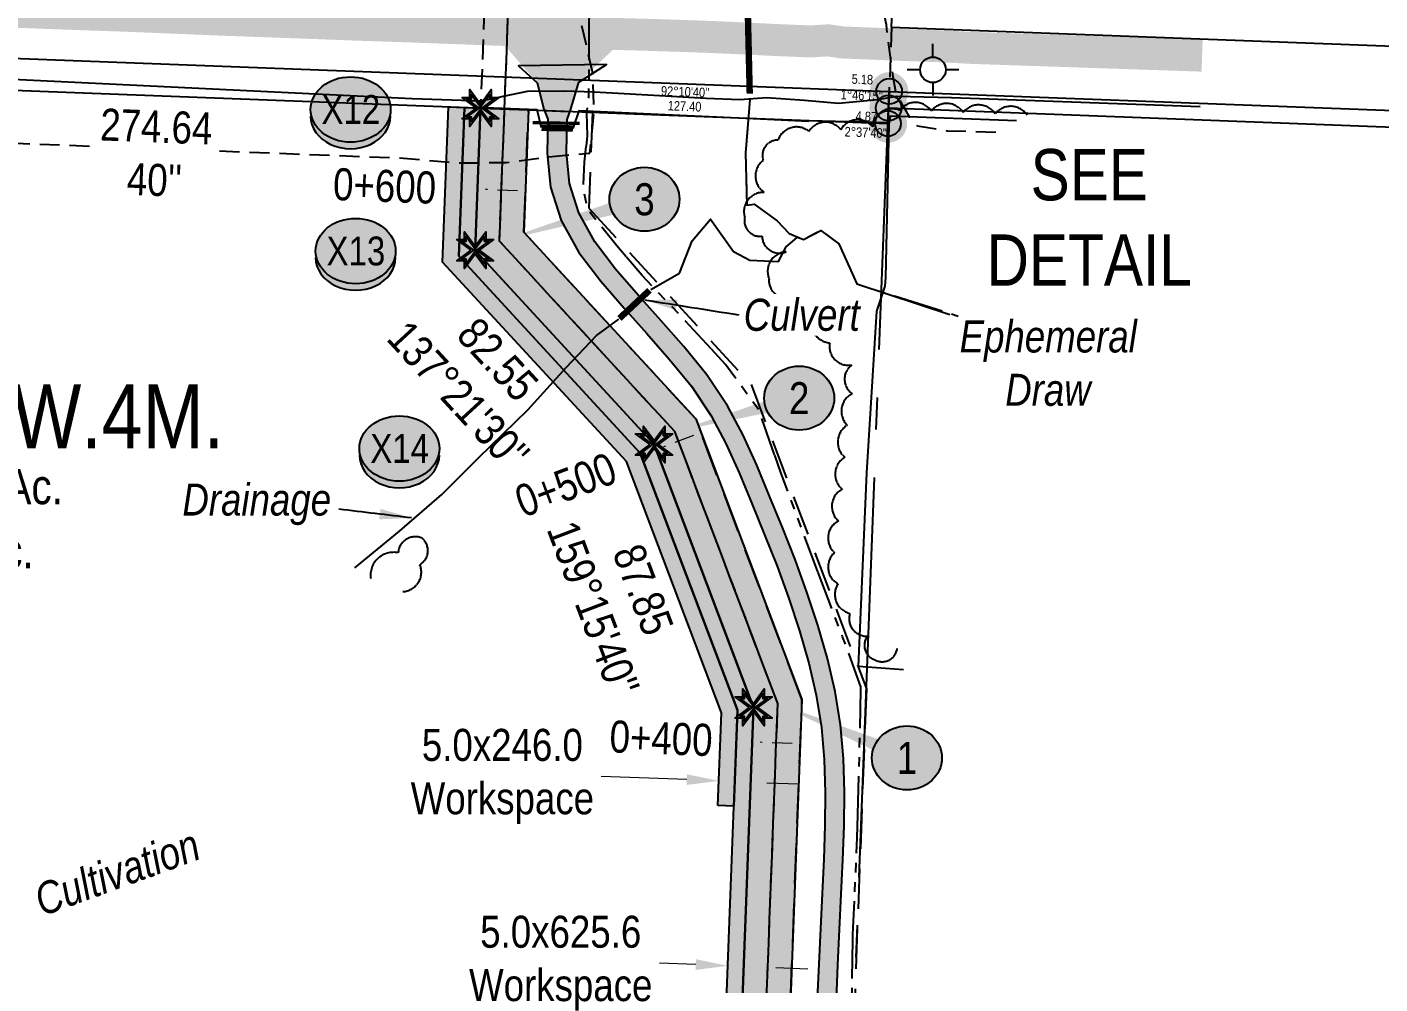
# Model space of a CAD drawing. Extents: x 311053 to 317465, y 5818876 to 5828373.
# Drawn here: x 312528.6 to 312951.4, y 5822313.5 to 5822612.5 of the extents above; entities that cross this region are included whole.
import ezdxf
from ezdxf.enums import TextEntityAlignment as Align

# ---------------------------------------------------------------- set-up
doc = ezdxf.new("R2010")
doc.units = 0
doc.header["$LTSCALE"] = 5
doc.header["$PDSIZE"] = 0.5
for name, pattern in [('0', [1, 1, 0]), ('foc-ACCESSROAD', [3.75, 2.5, -1.25]), ('foc-QUARTERLINE', [33, 25, -3, 2, -3]), ('foc-TIELINE', [1.875, 1.25, -0.625]), ('foc-TOPO-ephemeral', [6.25, 3.125, -0.625, 0.625, -0.625, 0.625, -0.625]), ('foc-TRAV', [1.875, 1.25, -0.625]), ('POWERLINE5', [7.8, 2.4, -0.6, 0.6, -0.6, 0.6, -0.6, 2.4]), ('UG_PIPE', [1.875, 1.25, -0.625])]:
    doc.linetypes.add(name, pattern=pattern)
doc.layers.get('Defpoints').update_dxf_attribs({"color": 9})
for name, color, linetype in [('AS-FENCE', 48, 'foc-FENCE'), ('AS-PIPE-UG', 44, 'UG_PIPE'), ('AS-POWER-EXISTING', 72, 'POWERLINE5'), ('AS-ROADS', 254, 'Continuous'), ('AS-TELUS', 224, 'foc-TEL'), ('C-AR', 13, 'foc-ACCESSROAD'), ('C-SYMBOL', 7, 'Continuous'), ('DETAIL-T', 7, 'Continuous'), ('F-WS-S', 190, 'Continuous'), ('L-AREAREQUIRED', 7, 'Continuous'), ('L-AREAWORK', 5, 'Continuous'), ('L-BD', 7, 'Continuous'), ('L-MON', 1, 'Continuous'), ('L-SEC', 7, 'Continuous'), ('L-SECQ', 8, 'foc-QUARTERLINE'), ('L-TITLEDB', 4, 'Continuous'), ('P-CROSSINGS', 250, 'Continuous'), ('P-ELEVATION', 7, 'Continuous'), ('P-IOP7', 10, 'Continuous'), ('P-IOP7-H', 21, 'Continuous'), ('P-LTO', 14, 'Continuous'), ('P-PROPOSED', 10, 'Continuous'), ('P-PROPOSED-H', 21, 'Continuous'), ('P-TEMP-H', 41, 'Continuous'), ('P-TEMP_WORKSPACE', 46, 'Continuous'), ('P-TRAV', 4, 'foc-TRAV'), ('T-BUSH', 110, '0'), ('T-DRAW', 143, 'foc-TOPO-ephemeral'), ('T-TIE', 201, 'foc-TIELINE'), ('T-WATER', 160, 'Continuous'), ('T-WATER-T', 170, 'Continuous')]:
    doc.layers.add(name, color=color, linetype=linetype)
for name, color, linetype, lineweight in [('AS-GENERAL', 48, 'Continuous', 18), ('P-TEMP-T', 46, 'Continuous', 18), ('T-TEXT', 48, 'Continuous', 18), ('T-TIE-T', 201, 'Continuous', 18)]:
    doc.layers.add(name, color=color, linetype=linetype, lineweight=lineweight)
doc.styles.add('100L', font='ARIALN.TTF', dxfattribs={"height": 11})
doc.styles.add('175L', font='ARIALN.TTF', dxfattribs={"height": 20})
doc.styles.add('80', font='ARIALN.TTF', dxfattribs={"height": 10})
doc.styles.add('80CG', font='ARIALN.TTF', dxfattribs={"height": 10})
doc.styles.add('80L', font='ARIALN.TTF', dxfattribs={"height": 10})
doc.styles.add('80LS', font='ARIALNI.TTF', dxfattribs={"height": 10})
doc.styles.add('Crossing', font='ARIALN.TTF', dxfattribs={"height": 10})
doc.styles.add('foc-LtypeFont', font='ARIALN.TTF', dxfattribs={"height": 7.35})
doc.linetypes.add('foc-FENCE', pattern='A,10,-1,["X",foc-LtypeFont,S=0.2,R=0,X=-0.625,Y=-0.75],-1.24', length=12.24)
doc.linetypes.add('foc-TEL', pattern='A,2,-1,["T",foc-LtypeFont,S=0.2,R=0,X=-0.425,Y=-0.75],-1.24,8', length=12.24)
doc.linetypes.add('foc-TOPO-flowdirection-NOLINE', pattern='A,0,[">",foc-LtypeFont,S=0.3,R=0,X=0,Y=-0.945],-20,[">",foc-LtypeFont,S=0.3,R=0,X=0,Y=-0.945],0', length=20)
doc.dimstyles.new('Compass 5 000', dxfattribs={"dimscale": 5, "dimtxt": 9, "dimasz": 2, "dimexe": 0.2, "dimexo": 0.0625, "dimgap": 0.5, "dimtad": 0, "dimtih": 1, "dimtoh": 1, "dimzin": 0, "dimdsep": 46, "dimtxsty": '80CG', "dimcen": 0.1, "dimse1": 1, "dimse2": 1, "dimclrd": 256, "dimclrt": 256, "dimaunit": 1, "dimadec": 4, "dimazin": 0, "dimtfac": 0.06, "dimtofl": 0, "dimtmove": 0, "dimatfit": 1, "dimfxl": 0.2, "dimtolj": 1, "dimtzin": 0, "dimlwd": -1, "dimarcsym": 0})

# ---------------------------------------------------------------- blocks, each defined once
blk = doc.blocks.new('fdia')
at = {"color": 255, "const_width": 1}
blk.add_lwpolyline([(-0.5, 0, 1), (0.5, 0, 1)], format="xyb", close=True, dxfattribs=at)
blk = doc.blocks.new('Fdiaa')
blk.add_blockref('fdia', (0, 0))
blk = doc.blocks.new('fdib')
at = {"color": 1, "const_width": 1.6}
blk.add_lwpolyline([(-0.4, 0, 1), (0.4, 0, 1)], format="xyb", close=True, dxfattribs=at)
at = {"color": 1}
blk.add_circle((0, 0), 0.8, dxfattribs=at)
blk = doc.blocks.new('Fdibb')
blk.add_blockref('fdib', (0, 0))
blk = doc.blocks.new('fdicc')
for name in ['Fdibb', 'Fdiaa']:
    blk.add_blockref(name, (0, 0))
blk = doc.blocks.new('FDI')
blk.add_blockref('fdicc', (0, 0))
blk = doc.blocks.new('GABD')
for p, q in [((0, 0.808), (0, 1.616)), ((-0.808, 0), (-1.616, 0)), ((1.616, 0), (0.808, 0)), ((0, -0.808), (0, -1.616))]:
    blk.add_line(p, q)
blk.add_circle((0, 0), 0.8)
blk = doc.blocks.new('TEMP')
h = blk.add_hatch(color=255)
h.dxf.hatch_style = 1
h.paths.add_polyline_path([(0, 0.251), (-0.666, 1.152), (-0.666, 0.666), (-1.152, 0.666), (-0.251, 0), (-1.152, -0.666), (-0.666, -0.666), (-0.666, -1.152), (0, -0.251), (0.666, -1.152), (0.666, -0.666), (1.152, -0.666), (0.251, 0), (1.152, 0.666), (0.666, 0.666), (0.666, 1.152)])
h.paths.add_polyline_path([(0.566, 0.849), (0.566, 0.566), (0.849, 0.566), (0.083, 0), (0.849, -0.566), (0.566, -0.566), (0.566, -0.849), (0, -0.083), (-0.566, -0.849), (-0.566, -0.566), (-0.849, -0.566), (-0.083, 0), (-0.849, 0.566), (-0.566, 0.566), (-0.566, 0.849), (0, 0.083)], flags=16)
h = blk.add_hatch(color=1)
h.dxf.hatch_style = 1
h.paths.add_polyline_path([(0, 0.083), (-0.566, 0.849), (-0.566, 0.566), (-0.849, 0.566), (-0.083, 0), (-0.849, -0.566), (-0.566, -0.566), (-0.566, -0.849), (0, -0.083), (0.566, -0.849), (0.566, -0.566), (0.849, -0.566), (0.083, 0), (0.849, 0.566), (0.566, 0.566), (0.566, 0.849)])
at = {"color": 1}
for p, q in [((-0.083, 0), (0.083, 0)), ((0, 0.083), (0, -0.083))]:
    blk.add_line(p, q, dxfattribs=at)
at = {"color": 255, "flags": 128}
blk.add_lwpolyline([(-0.251, 0), (-1.152, 0.666), (-0.666, 0.666), (-0.666, 1.152), (0, 0.251), (0.666, 1.152), (0.666, 0.666), (1.152, 0.666), (0.251, 0), (1.152, -0.666), (0.666, -0.666), (0.666, -1.152), (0, -0.251), (-0.666, -1.152), (-0.666, -0.666), (-1.152, -0.666)], close=True, dxfattribs=at)
at = {"color": 1, "flags": 128}
blk.add_lwpolyline([(-0.083, 0), (-0.849, 0.566), (-0.566, 0.566), (-0.566, 0.849), (0, 0.083), (0.566, 0.849), (0.566, 0.566), (0.849, 0.566), (0.083, 0), (0.849, -0.566), (0.566, -0.566), (0.566, -0.849), (0, -0.083), (-0.566, -0.849), (-0.566, -0.566), (-0.849, -0.566)], close=True, dxfattribs=at)
blk = doc.blocks.new('*D447')
at = {"layer": 'Defpoints', "color": 0, "transparency": 16777216}
for p in [(312747.61, 5822319.17), (312747.15, 5822306.92), (312752.14, 5822306.74)]:
    blk.add_point(p, dxfattribs=at)
at = {"layer": 'P-TEMP-T', "transparency": 16777216}
for p, q in [((312737.62, 5822319.55), (312726.23, 5822319.98)), ((312762.6, 5822318.6), (312772.59, 5822318.23))]:
    blk.add_line(p, q, dxfattribs=at)
for points in [[(312737.68, 5822321.22), (312737.56, 5822317.89), (312747.61, 5822319.17)], [(312762.66, 5822320.27), (312762.54, 5822316.94), (312752.61, 5822318.98)]]:
    blk.add_solid(points, dxfattribs=at)
at = {"layer": 'P-TEMP-T', "transparency": 16777216, "insert": (312695.41, 5822319.98), "char_height": 10, "attachment_point": 5, "style": '80CG'}
blk.add_mtext('\\A1;5.0x625.6\\PWorkspace', dxfattribs=at)
blk = doc.blocks.new('xing2')
h = blk.add_hatch(color=50)
h.dxf.hatch_style = 1
edge = h.paths.add_edge_path()
edge.add_ellipse((0, 0), major_axis=(-12.5, 0), ratio=0.816297, start_angle=0, end_angle=360)
h = blk.add_hatch(color=250)
h.dxf.hatch_style = 1
edge = h.paths.add_edge_path()
edge.add_ellipse((0, -2.05), major_axis=(-12.5, 0), ratio=0.816297, start_angle=0, end_angle=180)
edge.add_line((12.5, -2.05), (12.5, 0))
edge.add_ellipse((0, 0), major_axis=(-12.5, 0), ratio=0.816297, start_angle=0, end_angle=180, ccw=False)
edge.add_line((-12.5, 0), (-12.5, -2.05))
at = {"color": 250}
blk.add_ellipse((0, 0), major_axis=(-12.5, 0), ratio=0.816297, dxfattribs=at)
blk.add_ellipse((0, -2.05), major_axis=(-12.5, 0), ratio=0.816297, start_param=0, end_param=3.141593, dxfattribs=at)
at = {"color": 250, "style": 'Crossing'}
blk.add_attdef('CROSSING', text='', height=9, dxfattribs=at).set_placement((0.09, 0.02), align=Align.MIDDLE_CENTER)
at = {"color": 250, "style": 'Crossing', "flags": 1}
for tag, p in [('OWNER', (0.09, -12.49)), ('DESCRIPTION', (0.09, -25.77)), ('LOCATION', (0.09, -39.3)), ('DWG_REF', (0.09, -52.84))]:
    blk.add_attdef(tag, text='', height=9, dxfattribs=at).set_placement(p, align=Align.MIDDLE_CENTER)
blk = doc.blocks.new('*U630')
at = {"layer": 'P-ELEVATION'}
h = blk.add_hatch(color=111, dxfattribs=at)
h.dxf.hatch_style = 1
edge = h.paths.add_edge_path()
edge.add_ellipse((0, 0), major_axis=(-10.94, 0), ratio=0.913794, start_angle=0, end_angle=360)
at = {"layer": 'P-ELEVATION', "color": 7, "flags": 128}
blk.add_lwpolyline([(0, 0, 5, 0, 0), (-40.36, 17.01, 0, 0, 0)], format="xyseb", dxfattribs=at)
at = {"layer": 'P-ELEVATION', "color": 7}
blk.add_ellipse((0, 0), major_axis=(-10.94, 0), ratio=0.913794, dxfattribs=at)
at = {"layer": 'P-ELEVATION', "style": '80'}
blk.add_attdef('BEND', text='', height=10, dxfattribs=at).set_placement((0, 0), align=Align.MIDDLE_CENTER)
blk = doc.blocks.new('*U640')
at = {"layer": 'P-ELEVATION'}
h = blk.add_hatch(color=111, dxfattribs=at)
h.dxf.hatch_style = 1
edge = h.paths.add_edge_path()
edge.add_ellipse((0, 0), major_axis=(-10.94, 0), ratio=0.913794, start_angle=0, end_angle=360)
at = {"layer": 'P-ELEVATION', "color": 7, "flags": 128}
blk.add_lwpolyline([(0, 0, 5, 0, 0), (-38.85, -10.46, 0, 0, 0)], format="xyseb", dxfattribs=at)
at = {"layer": 'P-ELEVATION', "color": 7}
blk.add_ellipse((0, 0), major_axis=(-10.94, 0), ratio=0.913794, dxfattribs=at)
at = {"layer": 'P-ELEVATION', "style": '80'}
blk.add_attdef('BEND', text='', height=10, dxfattribs=at).set_placement((0, 0), align=Align.MIDDLE_CENTER)
blk = doc.blocks.new('*U641')
at = {"layer": 'P-ELEVATION'}
h = blk.add_hatch(color=111, dxfattribs=at)
h.dxf.hatch_style = 1
edge = h.paths.add_edge_path()
edge.add_ellipse((0, 0), major_axis=(-10.94, 0), ratio=0.913794, start_angle=0, end_angle=360)
at = {"layer": 'P-ELEVATION', "color": 7, "flags": 128}
blk.add_lwpolyline([(0, 0, 5, 0, 0), (-45.31, -13.08, 0, 0, 0)], format="xyseb", dxfattribs=at)
at = {"layer": 'P-ELEVATION', "color": 7}
blk.add_ellipse((0, 0), major_axis=(-10.94, 0), ratio=0.913794, dxfattribs=at)
at = {"layer": 'P-ELEVATION', "style": '80'}
blk.add_attdef('BEND', text='', height=10, dxfattribs=at).set_placement((0, 0), align=Align.MIDDLE_CENTER)
blk = doc.blocks.new('*D665')
at = {"layer": 'Defpoints', "color": 0, "transparency": 16777216}
for p in [(312744.8, 5822376.95), (312744.9, 5822379.57), (312749.9, 5822379.38)]:
    blk.add_point(p, dxfattribs=at)
at = {"layer": 'P-TEMP-T', "transparency": 16777216}
for p, q in [((312734.81, 5822377.33), (312707.99, 5822378.35)), ((312759.79, 5822376.38), (312769.78, 5822376))]:
    blk.add_line(p, q, dxfattribs=at)
for points in [[(312734.87, 5822379), (312734.75, 5822375.67), (312744.8, 5822376.95)], [(312759.85, 5822378.05), (312759.73, 5822374.72), (312749.8, 5822376.76)]]:
    blk.add_solid(points, dxfattribs=at)
at = {"layer": 'P-TEMP-T', "transparency": 16777216, "insert": (312677.17, 5822378.35), "char_height": 10, "attachment_point": 5, "style": '80CG'}
blk.add_mtext('\\A1;5.0x246.0\\PWorkspace', dxfattribs=at)

msp = doc.modelspace()

# ---------------------------------------------------------------- hatches: boundary and pattern name
at = {"layer": 'AS-ROADS'}
h = msp.add_hatch(color=256, dxfattribs=at)
h.dxf.hatch_style = 1
h.paths.add_polyline_path([(312766.028, 5821975.791), (312766.059, 5821975.915), (312768.221, 5821986.498), (312769.217, 5821997.145), (312769.755, 5822007.809), (312770.268, 5822018.061), (312770.777, 5822028.977), (312771.207, 5822039.206), (312771.661, 5822049.814), (312772.112, 5822060.784), (312772.563, 5822071.899), (312773.02, 5822083.102), (312773.448, 5822094.334), (312773.747, 5822104.447), (312774.128, 5822114.675), (312774.469, 5822124.998), (312774.851, 5822135.472), (312775.275, 5822146.124), (312775.644, 5822156.799), (312776.024, 5822167.636), (312776.411, 5822178.538), (312776.824, 5822189.509), (312777.241, 5822200.55), (312777.568, 5822211.559), (312777.939, 5822222.614), (312778.367, 5822233.628), (312778.846, 5822244.706), (312779.332, 5822255.881), (312779.792, 5822267.176), (312780.242, 5822277.215), (312780.699, 5822287.441), (312781.135, 5822297.879), (312781.573, 5822308.577), (312782.036, 5822319.479), (312782.537, 5822330.526), (312783.051, 5822341.508), (312783.603, 5822352.287), (312783.965, 5822362.895), (312784.039, 5822373.406), (312783.735, 5822383.94), (312782.837, 5822394.416), (312781.108, 5822404.838), (312778.737, 5822415.223), (312775.759, 5822425.582), (312772.322, 5822435.908), (312768.644, 5822446.113), (312764.688, 5822456.094), (312760.683, 5822465.9), (312756.718, 5822475.598), (312752.413, 5822484.982), (312747.526, 5822494.091), (312741.088, 5822503.854), (312733.882, 5822512.622), (312726.76, 5822520.652), (312719.71, 5822528.627), (312712.552, 5822536.871), (312706.104, 5822545.33), (312701.03, 5822554.426), (312698.121, 5822563.616), (312697.221, 5822573.289), (312697.369, 5822583.55), (312698.449, 5822586.452), (312701.108, 5822595.285), (312713.352, 5822606.95), (312677.064, 5822607.673), (312688.036, 5822595.066), (312690.083, 5822586.797), (312691.371, 5822583.636), (312691.217, 5822573.053), (312692.207, 5822562.42), (312695.494, 5822552.034), (312701.074, 5822542.034), (312707.896, 5822533.083), (312715.198, 5822524.673), (312722.268, 5822516.674), (312729.318, 5822508.726), (312736.254, 5822500.288), (312742.368, 5822491.015), (312747.037, 5822482.31), (312751.212, 5822473.21), (312755.129, 5822463.632), (312759.122, 5822453.854), (312763.032, 5822443.991), (312766.652, 5822433.944), (312770.027, 5822423.806), (312772.925, 5822413.725), (312775.218, 5822403.678), (312776.879, 5822393.668), (312777.743, 5822383.596), (312778.039, 5822373.34), (312777.967, 5822363.019), (312777.609, 5822352.543), (312777.059, 5822341.802), (312776.543, 5822330.802), (312776.042, 5822319.743), (312775.579, 5822308.827), (312775.141, 5822298.129), (312774.705, 5822287.701), (312774.248, 5822277.483), (312773.798, 5822267.432), (312773.338, 5822256.133), (312772.852, 5822244.966), (312772.373, 5822233.874), (312771.943, 5822222.832), (312771.572, 5822211.749), (312771.245, 5822200.752), (312770.828, 5822189.735), (312770.415, 5822178.758), (312770.028, 5822167.846), (312769.648, 5822157.007), (312769.279, 5822146.348), (312768.855, 5822135.7), (312768.473, 5822125.206), (312768.132, 5822114.885), (312767.751, 5822104.647), (312767.452, 5822094.536), (312767.026, 5822083.338), (312766.569, 5822072.143), (312766.118, 5822061.03), (312765.667, 5822050.066), (312765.213, 5822039.458), (312764.783, 5822029.243), (312764.276, 5822018.351), (312763.763, 5822008.111), (312763.231, 5821997.575), (312762.277, 5821987.38), (312760.207, 5821977.243)])
at = {"layer": 'P-IOP7-H', "linetype": 'Continuous'}
h = msp.add_hatch(color=256, dxfattribs=at)
h.dxf.hatch_style = 1
h.paths.add_polyline_path([(312683.878, 5822548.38), (312685.336, 5822586.594), (312670.348, 5822587.164), (312668.655, 5822542.77), (312724.571, 5822482.05), (312755.678, 5822399.897), (312740.099, 5821989.425), (312755.087, 5821988.856), (312770.781, 5822402.365), (312737.57, 5822490.075)])
at = {"layer": 'P-PROPOSED-H'}
h = msp.add_hatch(color=256, dxfattribs=at)
h.dxf.hatch_style = 1
h.paths.add_polyline_path([(312685.336, 5822586.595), (312683.878, 5822548.38), (312737.57, 5822490.075), (312770.781, 5822402.365), (312755.087, 5821988.856), (312740.099, 5821989.425), (312755.678, 5822399.897), (312724.571, 5822482.05), (312668.655, 5822542.77), (312670.348, 5822587.164), (312685.336, 5822586.597)])
at = {"layer": 'P-TEMP-H'}
h = msp.add_hatch(color=256, dxfattribs=at)
h.dxf.hatch_style = 1
h.paths.add_polyline_path([(312744.51, 5822369.288), (312745.61, 5822398.251), (312715.905, 5822476.7), (312658.506, 5822539.03), (312660.356, 5822587.544), (312665.352, 5822587.354), (312663.58, 5822540.9), (312720.238, 5822479.375), (312750.644, 5822399.074), (312749.506, 5822369.099)])
h = msp.add_hatch(color=256, dxfattribs=at)
h.dxf.hatch_style = 1
h.paths.add_polyline_path([(312670.348, 5822587.164), (312668.655, 5822542.77), (312724.571, 5822482.05), (312755.678, 5822399.897), (312740.099, 5821989.425), (312735.103, 5821989.612), (312750.644, 5822399.074), (312720.238, 5822479.375), (312663.58, 5822540.9), (312665.352, 5822587.354)])

# ---------------------------------------------------------------- linework, layer by layer
at = {"layer": 'AS-FENCE', "flags": 128}
for points in [[(312689.405, 5822580.965), (312688.034, 5822586.652), (312668.904, 5822587.343)], [(312772.862, 5822582.957), (312757.809, 5822583.738), (312727.995, 5822585.013), (312701.019, 5822586.255), (312699.2, 5822580.791)], [(312837.811, 5822583.183), (312798.307, 5822584.585), (312798.01, 5822582.494), (312772.907, 5822583.138)], [(312802.474, 5822411.629), (312788.445, 5822412.644), (312791.001, 5822473.213), (312794.226, 5822523.692), (312796.785, 5822531.47), (312796.942, 5822534.185), (312798.057, 5822581.92), (312798.324, 5822584.574)]]:
    msp.add_lwpolyline(points, dxfattribs=at)
at = {"layer": 'AS-GENERAL', "flags": 128}
for points, const_width in [([(312754.462, 5822591.646), (312753.89, 5822616.018)], 2), ([(312701.329, 5822582.365), (312686.643, 5822582.59)], 1), ([(312699.2, 5822580.791), (312689.405, 5822580.965)], 2), ([(312713.741, 5822521.427), (312723.134, 5822530.219)], 2)]:
    msp.add_lwpolyline(points, dxfattribs=dict(at, const_width=const_width))
at = {"layer": 'AS-PIPE-UG', "flags": 128}
for points in [[(312026.73, 5822595.697), (312395.54, 5822581.117), (312644.933, 5822571.599), (312662.128, 5822570.076), (312678.489, 5822570.117), (312693.725, 5822572.163), (312704.449, 5822573.028), (312705.803, 5822585.205), (312705.356, 5822598.504), (312701.814, 5822613.702), (312700.707, 5822625.711), (312702.332, 5822629.348)], [(312831.409, 5822579.519), (312816.229, 5822579.961), (312806.876, 5822581.519), (312805.24, 5822582.946), (312800.14, 5822591.913), (312799.325, 5822596.946), (312797.653, 5822608.62), (312797.203, 5822613.108), (312796.224, 5822617.678), (312795.786, 5822619.747), (312794.877, 5822621.19), (312794.112, 5822622.868), (312793.084, 5822624.61), (312790.671, 5822625.678), (312784.577, 5822625.766), (312771.151, 5822626.437), (312757.474, 5822627.031), (312742.312, 5822627.893), (312730.252, 5822628.342), (312713.469, 5822629.127), (312709.526, 5822629.306), (312701.99, 5822629.715), (312692.028, 5822630.119), (312688.173, 5822630.192), (312675.109, 5822630.84), (312666.097, 5822631.143), (312655.04, 5822631.878), (312638.037, 5822632.332)]]:
    msp.add_lwpolyline(points, dxfattribs=at)
at = {"layer": 'AS-POWER-EXISTING', "flags": 128}
msp.add_lwpolyline([(312788.948, 5821859.451), (312787.559, 5821874.312), (312785.082, 5821889.021), (312783.192, 5821902.761), (312781.366, 5821917.011), (312779.718, 5821928.708), (312778.059, 5821939.904), (312776.503, 5821949.86), (312774.704, 5821963.539), (312773.942, 5821981.73), (312773.949, 5821995.891), (312775.716, 5822041.689), (312777.308, 5822082.196), (312778.835, 5822133.169), (312780.857, 5822178.242), (312781.499, 5822215.846), (312782.82, 5822253.604), (312786.134, 5822294.039), (312786.709, 5822328.946), (312788.043, 5822359.207), (312788.905, 5822390.932), (312789.228, 5822406.296), (312786.708, 5822413.33), (312783.481, 5822421.978), (312775.731, 5822442.237), (312764.249, 5822473.023), (312757.425, 5822492.628), (312746.905, 5822507.079), (312730.111, 5822525.193), (312724.266, 5822531.184), (312720.842, 5822534.887), (312712.897, 5822544.129), (312704.003, 5822555.186), (312702.448, 5822561.974), (312702.809, 5822570.353), (312703.805, 5822578.458), (312703.556, 5822585.542), (312704.149, 5822590.404), (312704.331, 5822597.996), (312704.257, 5822613.221), (312705.059, 5822625.649)], dxfattribs=at)
at = {"layer": 'AS-ROADS', "const_width": 9.999, "flags": 128}
msp.add_lwpolyline([(312518.6, 5822617.519), (312528.793, 5822617.112), (312538.997, 5822616.726), (312549.203, 5822616.363), (312559.41, 5822616.007), (312569.598, 5822615.597), (312579.776, 5822615.188), (312589.924, 5822614.761), (312600.067, 5822614.389), (312610.246, 5822614.022), (312620.379, 5822613.649), (312630.563, 5822613.256), (312640.741, 5822612.921), (312650.914, 5822612.561), (312661.096, 5822612.188), (312671.292, 5822611.806), (312681.481, 5822611.441), (312691.659, 5822611.05), (312701.831, 5822610.66), (312712.063, 5822610.322), (312722.196, 5822610.046), (312732.347, 5822609.728), (312742.58, 5822609.361), (312752.872, 5822608.894), (312763.1, 5822608.39), (312773.297, 5822607.972), (312778.847, 5822608.307), (312783.527, 5822607.643), (312793.652, 5822607.25), (312803.781, 5822606.825), (312813.656, 5822606.484), (312823.849, 5822605.958), (312895.816, 5822603.532)], dxfattribs=at)
at = {"layer": 'AS-ROADS', "flags": 128}
msp.add_lwpolyline([(312781.573, 5822308.577), (312782.036, 5822319.479), (312782.537, 5822330.526), (312783.051, 5822341.508), (312783.603, 5822352.287), (312783.965, 5822362.895), (312784.039, 5822373.406), (312783.735, 5822383.94), (312782.837, 5822394.416), (312781.108, 5822404.838), (312778.737, 5822415.223), (312775.759, 5822425.582), (312772.322, 5822435.908), (312768.644, 5822446.113), (312764.688, 5822456.094), (312760.683, 5822465.9), (312756.718, 5822475.598), (312752.413, 5822484.982), (312747.526, 5822494.091), (312741.088, 5822503.854), (312733.882, 5822512.622), (312726.76, 5822520.652), (312719.71, 5822528.627), (312712.552, 5822536.871), (312706.104, 5822545.33), (312701.03, 5822554.426), (312698.121, 5822563.616), (312697.221, 5822573.289), (312697.369, 5822583.55), (312698.449, 5822586.452), (312701.108, 5822595.285), (312709.735, 5822600.804), (312682.259, 5822600.343), (312688.036, 5822595.066), (312690.083, 5822586.797), (312691.371, 5822583.636), (312691.217, 5822573.053), (312692.207, 5822562.42), (312695.494, 5822552.034), (312701.074, 5822542.034), (312707.896, 5822533.083), (312715.198, 5822524.673), (312722.268, 5822516.674), (312729.318, 5822508.726), (312736.254, 5822500.288), (312742.368, 5822491.015), (312747.037, 5822482.31), (312751.212, 5822473.21), (312755.129, 5822463.632), (312759.122, 5822453.854), (312763.032, 5822443.991), (312766.652, 5822433.944), (312770.027, 5822423.806), (312772.925, 5822413.725), (312775.218, 5822403.678), (312776.879, 5822393.668), (312777.743, 5822383.596), (312778.039, 5822373.34), (312777.967, 5822363.019), (312777.609, 5822352.543), (312777.059, 5822341.802), (312776.543, 5822330.802), (312776.042, 5822319.743), (312775.579, 5822308.827)], dxfattribs=at)
at = {"layer": 'AS-TELUS', "flags": 128}
msp.add_lwpolyline([(311893.769, 5822626.762), (312649.014, 5822590.114), (312670.517, 5822589.446), (312684.975, 5822592.438), (312696.468, 5822592.502), (312705.82, 5822592.245), (312715.226, 5822591.72), (312728.131, 5822590.96), (312740.855, 5822590.265), (312751.361, 5822589.815), (312759.75, 5822590.419), (312771.533, 5822589.66), (312782.171, 5822588.665), (312794.489, 5822589.841), (312800.446, 5822590.842), (312817.518, 5822590.459), (312829.176, 5822590.033), (312895.242, 5822587.612)], dxfattribs=at)
at = {"layer": 'C-AR'}
msp.add_lwpolyline([(312755.087, 5821988.859), (312770.781, 5822402.365), (312737.57, 5822490.075), (312683.878, 5822548.38), (312685.336, 5822586.597), (312705.319, 5822585.835), (312704.176, 5822555.86), (312754.902, 5822500.776), (312790.918, 5822405.657), (312775.071, 5821988.1)], close=True, dxfattribs=at)
at = {"layer": 'Defpoints'}
for p, q in [((312798.026, 5822592.359), (312797.866, 5822587.184)), ((312797.866, 5822587.184), (312797.643, 5822582.324))]:
    msp.add_line(p, q, dxfattribs=at)
msp.add_point((312811.704, 5822599.108), dxfattribs=at)
at = {"layer": 'L-SEC'}
for p, q in [((312798.792, 5822612.462), (313602.309, 5822581.838)), ((312798.026, 5822592.359), (313601.55, 5822561.734))]:
    msp.add_line(p, q, dxfattribs=at)
msp.add_lwpolyline([(311994.593, 5822622.926), (312798.026, 5822592.359)], dxfattribs=at)
at = {"layer": 'L-SECQ'}
for p, q in [((312798.792, 5822612.459), (312860.061, 5824220.681)), ((312763.547, 5821687.346), (312798.026, 5822592.359))]:
    msp.add_line(p, q, dxfattribs=at)
at = {"layer": 'L-TITLEDB'}
for p, q in [((311994.208, 5822612.875), (312797.643, 5822582.324)), ((312797.866, 5822587.184), (313137.559, 5822574.195))]:
    msp.add_line(p, q, dxfattribs=at)
at = {"layer": 'P-IOP7', "flags": 128}
msp.add_lwpolyline([(312685.336, 5822586.595), (312683.878, 5822548.38), (312737.57, 5822490.075), (312770.781, 5822402.365), (312755.087, 5821988.856), (312740.099, 5821989.425), (312755.678, 5822399.897), (312724.571, 5822482.05), (312668.655, 5822542.77), (312670.348, 5822587.164), (312685.336, 5822586.597)], close=True, dxfattribs=at)
at = {"layer": 'P-LTO', "flags": 128}
msp.add_lwpolyline([(312685.336, 5822586.595), (312683.878, 5822548.38), (312737.57, 5822490.075), (312770.781, 5822402.365), (312755.087, 5821988.856), (312740.099, 5821989.425), (312755.678, 5822399.897), (312724.571, 5822482.05), (312668.655, 5822542.77), (312670.348, 5822587.164), (312685.336, 5822586.597)], close=True, dxfattribs=at)
at = {"layer": 'P-PROPOSED', "flags": 128}
msp.add_lwpolyline([(312685.336, 5822586.595), (312683.878, 5822548.38), (312737.57, 5822490.075), (312770.781, 5822402.365), (312755.087, 5821988.856), (312740.099, 5821989.425), (312755.678, 5822399.897), (312724.571, 5822482.05), (312668.655, 5822542.77), (312670.348, 5822587.164), (312685.336, 5822586.597)], close=True, dxfattribs=at)
at = {"layer": 'P-TEMP_WORKSPACE', "flags": 128}
for points in [[(312744.51, 5822369.288), (312745.61, 5822398.251), (312715.905, 5822476.7), (312658.506, 5822539.03), (312660.356, 5822587.544), (312665.352, 5822587.354), (312663.58, 5822540.9), (312720.238, 5822479.375), (312750.644, 5822399.074), (312749.506, 5822369.099)], [(312670.348, 5822587.164), (312668.655, 5822542.77), (312724.571, 5822482.05), (312755.678, 5822399.897), (312740.099, 5821989.425), (312735.103, 5821989.612), (312750.644, 5822399.074), (312720.238, 5822479.375), (312663.58, 5822540.9), (312665.352, 5822587.354)]]:
    msp.add_lwpolyline(points, close=True, dxfattribs=at)
at = {"layer": 'P-TRAV'}
for p, q in [((312671.881, 5822627.361), (312670.348, 5822587.164)), ((312798.792, 5822612.459), (312798.026, 5822592.359))]:
    msp.add_line(p, q, dxfattribs=at)
at = {"layer": 'T-BUSH', "flags": 128}
for points in [[(312841.163, 5822584.889, 0.5205671), (312831.173, 5822585.321, 0.5205671), (312821.183, 5822585.752, 0.5205671), (312811.197, 5822586.246, 0.5205671), (312801.318, 5822586.424, 0.5205671), (312792.889, 5822581.339, 0.5205671), (312782.934, 5822580.405, 0.5205671), (312772.96, 5822579.883, 0.5205671), (312763.341, 5822577.153, 0.5205671), (312758.685, 5822570.797, 0.5205671), (312759.013, 5822560.804, 0.5205671), (312752.91, 5822553.073, 0.5205671), (312758.291, 5822547.11, 0.5205671), (312765.894, 5822542.243, 0.5205671), (312760.501, 5822533.823, 0.5205671), (312766.91, 5822528.062, 0.5205671), (312774.291, 5822522.378, 0.5205671), (312779.442, 5822513.809, 0.5205671), (312786.342, 5822506.876, 0.5205671), (312786.505, 5822497.905, 0.5205671), (312784.946, 5822488.042, 0.5205671), (312784.2, 5822478.071, 0.5205671), (312783.34, 5822468.111, 0.5205671), (312782.159, 5822458.182, 0.5205671), (312780.979, 5822448.253, 0.5205671), (312782.038, 5822438.514, 0.5205671), (312785.765, 5822429.269, 0.5205671), (312791.247, 5822422.161, 0.5205671), (312793.652, 5822414.727, 0.5205671), (312800.535, 5822418.272, 0.5205671)], [(312646.017, 5822436.071, 0.5205671), (312651.402, 5822444.497, 0.5205671), (312652.073, 5822452.796, 0.5205671), (312644.607, 5822448.209, 0.5205671), (312636.038, 5822440.127, 0.5205671)]]:
    msp.add_lwpolyline(points, format="xyb", dxfattribs=at)
at = {"layer": 'T-DRAW', "flags": 128}
msp.add_lwpolyline([(312754.485, 5822589.882), (312753.142, 5822573.172), (312753.591, 5822556.84), (312755.867, 5822557.141), (312763.035, 5822551.928), (312766.756, 5822548.006), (312771.222, 5822546.087), (312776.641, 5822548.936), (312782.31, 5822544.707), (312787.913, 5822532.198), (312819.626, 5822522.173)], dxfattribs=at)
at = {"layer": 'T-DRAW', "linetype": 'foc-TOPO-flowdirection-NOLINE', "flags": 128}
msp.add_lwpolyline([(312754.485, 5822589.882), (312753.142, 5822573.172), (312753.591, 5822556.84), (312755.867, 5822557.141), (312763.035, 5822551.928), (312766.756, 5822548.006), (312771.222, 5822546.087), (312776.641, 5822548.936), (312782.31, 5822544.707), (312787.913, 5822532.198), (312816.993, 5822522.664)], dxfattribs=at)
at = {"layer": 'T-TIE-T', "linetype": 'foc-TIELINE'}
for p, q in [((312681.869, 5822561.306), (312671.878, 5822561.687)), ((312736.863, 5822484.884), (312727.512, 5822481.343)), ((312767.758, 5822388.623), (312757.766, 5822389.002))]:
    msp.add_line(p, q, dxfattribs=at)
at = {"layer": 'T-WATER', "flags": 128}
for points in [[(312723.607, 5822530.447), (312732.498, 5822535.582), (312736.475, 5822545.644), (312742.203, 5822552.466), (312749.422, 5822542.363), (312754.461, 5822539.611), (312763.491, 5822539.226), (312765.854, 5822543.815), (312769.284, 5822546.712)], [(312631.043, 5822443.545), (312645.016, 5822454.987), (312658.285, 5822466.448), (312669.719, 5822477.839), (312685.077, 5822492.876), (312697.116, 5822506.139), (312706.624, 5822516.049), (312713.542, 5822521.243)]]:
    msp.add_lwpolyline(points, dxfattribs=at)
at = {"layer": 'T-WATER', "linetype": 'foc-TOPO-flowdirection-NOLINE', "flags": 128}
msp.add_lwpolyline([(312631.043, 5822443.545), (312645.016, 5822454.987), (312658.285, 5822466.448), (312669.719, 5822477.839), (312685.077, 5822492.876), (312697.116, 5822506.139), (312706.624, 5822516.049), (312713.542, 5822521.243)], dxfattribs=at)

# ---------------------------------------------------------------- block references
at = {"layer": 'F-WS-S', "xscale": 4.999495499999915, "yscale": 4.999495499999915, "zscale": 4.999495499999915}
msp.add_blockref('GABD', (312811.704, 5822599.108), dxfattribs=at)
at = {"layer": 'L-MON', "xscale": 4.999495499999933, "yscale": 4.999495499999933, "zscale": 4.999495499999933}
for name, p in [('FDI', (312798.026, 5822592.359)), ('TEMP', (312670.348, 5822587.164)), ('FDI', (312797.866, 5822587.184)), ('FDI', (312797.643, 5822582.324)), ('TEMP', (312668.655, 5822542.77)), ('TEMP', (312724.571, 5822482.05)), ('TEMP', (312755.678, 5822399.897))]:
    msp.add_blockref(name, p, dxfattribs=at)
at = {"layer": 'P-CROSSINGS', "linetype": 'Continuous', "xscale": 0.9998991, "yscale": 0.9998991, "zscale": 0.9998991}
for p, values in [((312629.733, 5822586.701), {'CROSSING': 'X12'}), ((312631.313, 5822542.486), {'CROSSING': 'X13'})]:
    msp.add_blockref('xing2', p, dxfattribs=at).add_auto_attribs(values)
at = {"layer": 'P-ELEVATION', "xscale": 0.9998991, "yscale": 0.9998991, "zscale": 0.9998991}
for name, p, values in [('*U641', (312721.576, 5822558.657), {'BEND': '3'}), ('*U640', (312769.913, 5822496.522), {'BEND': '2'}), ('*U630', (312803.587, 5822384.122), {'BEND': '1'})]:
    msp.add_blockref(name, p, dxfattribs=at).add_auto_attribs(values)

# ---------------------------------------------------------------- texts
at = {"layer": 'C-SYMBOL', "color": 3, "insert": (312436.778, 5822500.892), "char_height": 19.99798, "width": 306.84489, "attachment_point": 2, "style": '175L', "bg_fill": 3, "box_fill_scale": 1.15, "bg_fill_color": 256, "bg_fill_true_color": 256, "bg_fill_transparency": 0}
msp.add_mtext('N.W.1/4 Sec. 12-41-27-W.4M.', dxfattribs=at)
at = {"layer": 'Defpoints', "style": '80L'}
for s, p in [("92°10'40''", (312734.28, 5822592.238)), ('127.40', (312734.11, 5822587.742))]:
    msp.add_text(s, height=2.9997, rotation=357.8223, dxfattribs=at).set_placement(p, align=Align.MIDDLE)
at = {"layer": 'Defpoints', "char_height": 2.99969, "attachment_point": 2, "style": '80L'}
for s, insert, width, rotation in [("5.18 1°46'15''", (312789.727, 5822597.634), 7.86649, 357.82121), ("4.87 2°37'40''", (312790.953, 5822586.038), 8.01072, 357.82234)]:
    msp.add_mtext(s, dxfattribs=dict(at, insert=insert, width=width, rotation=rotation))
at = {"layer": 'L-AREAWORK', "color": 5, "linetype": 'Continuous', "insert": (312440.877, 5822454.385), "char_height": 10.99889, "width": 179.68855, "attachment_point": 2, "style": '100L', "bg_fill": 3, "box_fill_scale": 1.15, "bg_fill_color": 256, "bg_fill_true_color": 256, "bg_fill_transparency": 0}
msp.add_mtext('Workspace = 0.436 ha  1.08 Ac.', dxfattribs=at)
at = {"layer": 'L-BD', "insert": (312725.885, 5822438.481), "char_height": 9.99899, "width": 20.72793, "attachment_point": 2, "rotation": 290.739, "style": '80L'}
msp.add_mtext("87.85\\P159°15'40'' ", dxfattribs=at)
at = {"layer": 'T-TEXT', "style": '80LS'}
msp.add_text('Cultivation', height=9.99899, rotation=20, dxfattribs=at).set_placement((312556.776, 5822348.39), align=Align.MIDDLE_CENTER)
at = {"layer": 'T-TIE-T', "style": '80L'}
for s, rotation, p in [('0+600', 357.81537, (312640.38, 5822562.847)), ('0+400', 357.82647, (312726.78, 5822390.269))]:
    msp.add_text(s, height=9.999, rotation=rotation, dxfattribs=at).set_placement(p, align=Align.MIDDLE_CENTER)
at = {"layer": 'T-WATER-T', "char_height": 9.99899, "attachment_point": 1, "style": '80L'}
for s, insert in [('\\pi-13.506;{\\fArial Narrow|b0|i1|c0|p34;Ephemeral \\P\\pi0.75921;Draw}', (312833.543, 5822520.793)), ('{\\fArial Narrow|b0|i1|c0|p34;Drainage}', (312577.188, 5822469.839))]:
    msp.add_mtext_dynamic_manual_height_columns(s, width=28.30971, gutter_width=50, heights=[0], dxfattribs=dict(at, insert=insert))

# ---------------------------------------------------------------- dimensions: what is measured, and where the dimension line sits
at = {"layer": 'P-TEMP-T'}
for base, p1, p2, text, picture, middle in [((312744.801, 5822376.952), (312749.896, 5822379.376), (312744.9, 5822379.566), '5.0x246.0\\PWorkspace', '*D665', (312677.167, 5822378.349)), ((312747.611, 5822319.173), (312752.142, 5822306.735), (312747.147, 5822306.925), '5.0x625.6\\PWorkspace', '*D447', (312695.413, 5822319.985))]:
    dim = msp.add_linear_dim(base=base, p1=p1, p2=p2, angle=177.82647, text=text, dimstyle='Compass 5 000', dxfattribs=at)
    dim.commit()
    dim.dimension.update_dxf_attribs({"geometry": picture, "text_midpoint": middle, "dimtype": 161})

# ---------------------------------------------------------------- leaders
at = {"layer": 'T-WATER-T', "path_type": 1}
msp.add_leader([(312648.802, 5822459.098), (312626.092, 5822461.841)], dimstyle='Compass 5 000', override={"dimgap": 0.5, "dimtad": 0}, dxfattribs=at)

# ---------------------------------------------------------------- next in the draw order: texts
at = {"layer": 'DETAIL-T', "color": 3, "insert": (312860.559, 5822553.006), "char_height": 15.9984, "width": 101.30585, "attachment_point": 5, "style": '80CG', "bg_fill": 3, "box_fill_scale": 1.15, "bg_fill_color": 256, "bg_fill_true_color": 256, "bg_fill_transparency": 0}
msp.add_mtext('SEE\\PDETAIL ', dxfattribs=at)
at = {"layer": 'L-AREAREQUIRED', "color": 5, "linetype": 'Continuous', "insert": (312440.892, 5822474.383), "char_height": 10.99889, "width": 197.92, "attachment_point": 2, "style": '100L', "bg_fill": 3, "box_fill_scale": 1.15, "bg_fill_color": 256, "bg_fill_true_color": 256, "bg_fill_transparency": 0}
msp.add_mtext('Area Required = 0.938 ha  2.32 Ac.', dxfattribs=at)
at = {"layer": 'L-BD', "attachment_point": 2, "style": '80L', "bg_fill": 3, "bg_fill_color": 256, "bg_fill_transparency": 0}
for s, insert, char_height, width, rotation, box_fill_scale in [("274.64\\P40'' ", (312569.25, 5822586.386), 9.999, 34.57127, 357.8223, 1.1), ("82.55\\P137°21'30'' ", (312679.441, 5822512.042), 9.99899, 21.41569, 312.6418, 1)]:
    msp.add_mtext(s, dxfattribs=dict(at, insert=insert, char_height=char_height, width=width, rotation=rotation, box_fill_scale=box_fill_scale))
at = {"layer": 'T-TEXT', "insert": (312752.575, 5822527.572), "char_height": 9.99899, "attachment_point": 1, "style": '80L', "bg_fill": 3, "box_fill_scale": 1.15, "bg_fill_color": 256, "bg_fill_true_color": 256, "bg_fill_transparency": 0}
msp.add_mtext_dynamic_manual_height_columns('{\\fArial Narrow|b0|i1|c0|p34;Culvert}', width=38.79129, gutter_width=50, heights=[0], dxfattribs=at)

# ---------------------------------------------------------------- next in the draw order: linework, layer by layer
at = {"layer": 'Defpoints', "color": 5}
msp.add_polyline3d([(312759.818, 5822311.242, 855.232), (312760.102, 5822318.733, 855.207), (312760.387, 5822326.224, 855.123), (312760.671, 5822333.714, 855.026), (312760.955, 5822341.205, 855.006), (312761.24, 5822348.696, 855.066), (312761.524, 5822356.187, 855.136), (312761.808, 5822363.677, 855.134), (312762.092, 5822371.168, 855.208), (312762.377, 5822378.659, 855.156), (312762.661, 5822386.15, 855.214), (312762.945, 5822393.64, 855.17), (312763.23, 5822401.131, 854.78), (312760.756, 5822407.664, 854.879), (312758.282, 5822414.197, 855.171), (312755.808, 5822420.731, 855.354), (312753.335, 5822427.264, 855.352), (312750.861, 5822433.797, 855.325), (312748.387, 5822440.33, 855.297), (312745.913, 5822446.864, 855.431), (312743.439, 5822453.397, 855.451), (312740.966, 5822459.93, 855.326), (312738.492, 5822466.463, 855.331), (312736.018, 5822472.996, 855.318), (312733.544, 5822479.53, 855.244), (312731.071, 5822486.063, 855.417), (312726.088, 5822491.473, 855.381), (312721.106, 5822496.883, 855.327), (312716.124, 5822502.293, 855.43), (312711.142, 5822507.704, 855.475), (312706.16, 5822513.114, 854.926), (312701.177, 5822518.524, 854.971), (312696.195, 5822523.934, 855.146), (312691.213, 5822529.344, 855.175), (312686.231, 5822534.755, 855.31), (312681.248, 5822540.165, 855.307), (312676.266, 5822545.575, 855.375), (312676.549, 5822552.984, 855.359), (312676.832, 5822560.393, 855.213), (312677.114, 5822567.802, 855.289), (312677.397, 5822575.211, 855.11), (312677.679, 5822582.621, 854.697), (312677.962, 5822590.03, 854.572), (312678.245, 5822597.439, 854.681), (312678.527, 5822604.848, 855.854), (312678.81, 5822612.257, 855.668), (312679.093, 5822619.666, 854.916)], dxfattribs=at)
at = {"layer": 'T-TIE', "flags": 128}
msp.add_lwpolyline([(312747.593, 5821989.141), (312763.23, 5822401.131), (312731.071, 5822486.063), (312676.266, 5822545.575), (312679.375, 5822627.075), (312685.001, 5822774.536), (312675.828, 5822790.241), (312615.006, 5822918.517), (312542.572, 5823089.856), (312555.16, 5823419.509), (312821.646, 5823409.334), (312852.567, 5824220.965), (312912.174, 5825788.513), (313752.361, 5825756.03), (314297.687, 5825736.093), (314332.464, 5825686.874), (314477.784, 5825700.102)], dxfattribs=at)

# ---------------------------------------------------------------- next in the draw order: block references
at = {"layer": 'P-CROSSINGS', "linetype": 'Continuous', "xscale": 0.9998991, "yscale": 0.9998991, "zscale": 0.9998991}
msp.add_blockref('xing2', (312644.987, 5822480.774), dxfattribs=at).add_auto_attribs({'CROSSING': 'X14'})

# ---------------------------------------------------------------- next in the draw order: texts
at = {"layer": 'T-TIE-T', "style": '80L'}
msp.add_text('0+500', height=9.999, rotation=20.73897, dxfattribs=at).set_placement((312696.95, 5822469.474), align=Align.MIDDLE_CENTER)

# ---------------------------------------------------------------- next in the draw order: leaders
at = {"layer": 'T-TEXT', "path_type": 1}
msp.add_leader([(312721.701, 5822527.221), (312750.978, 5822522.549)], dimstyle='Compass 5 000', override={"dimgap": 0.5, "dimtad": 0}, dxfattribs=at)

doc.saveas('drawing.dxf')
